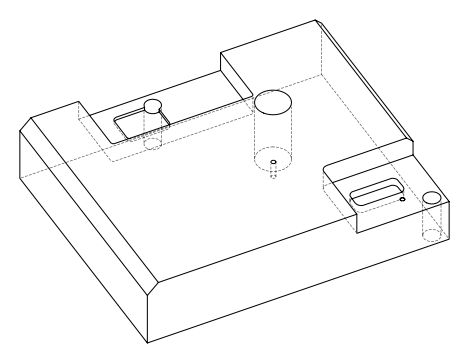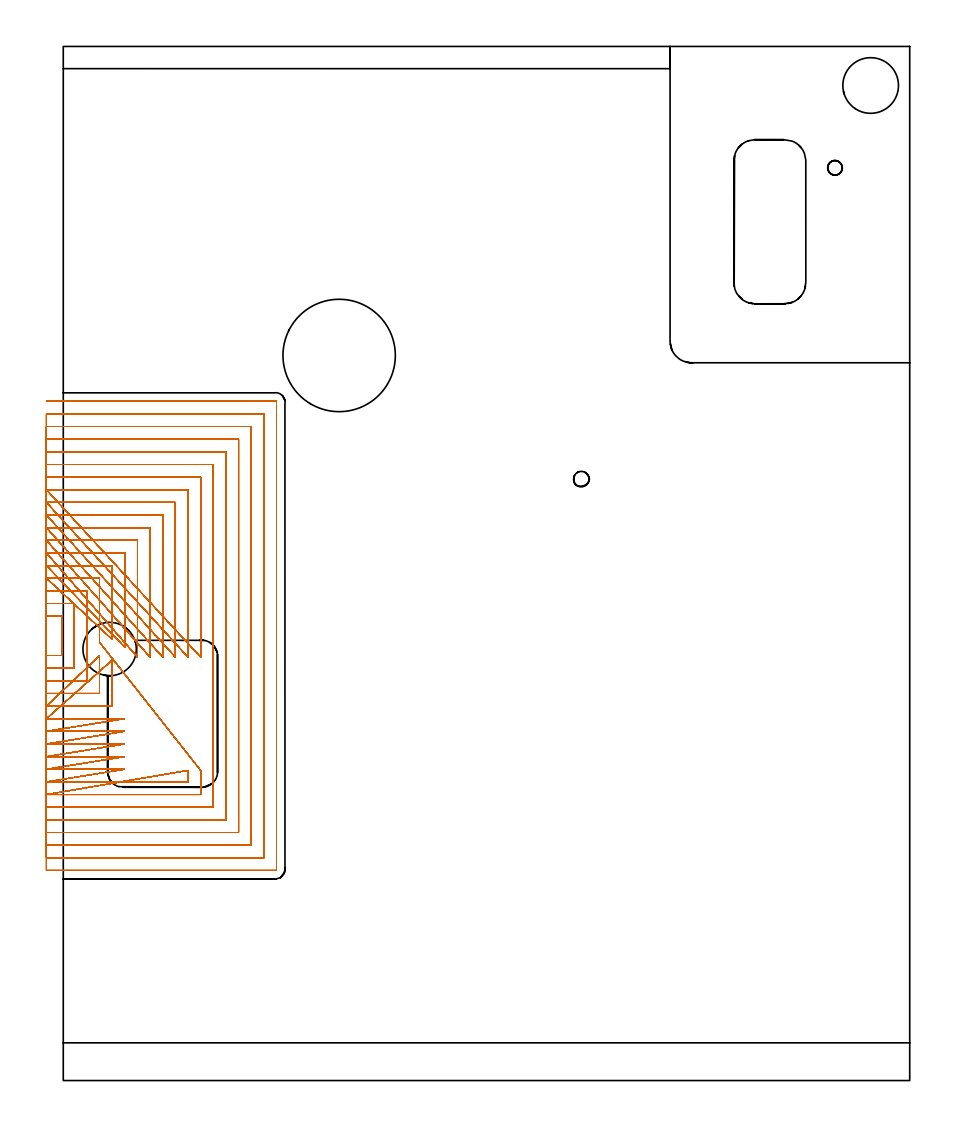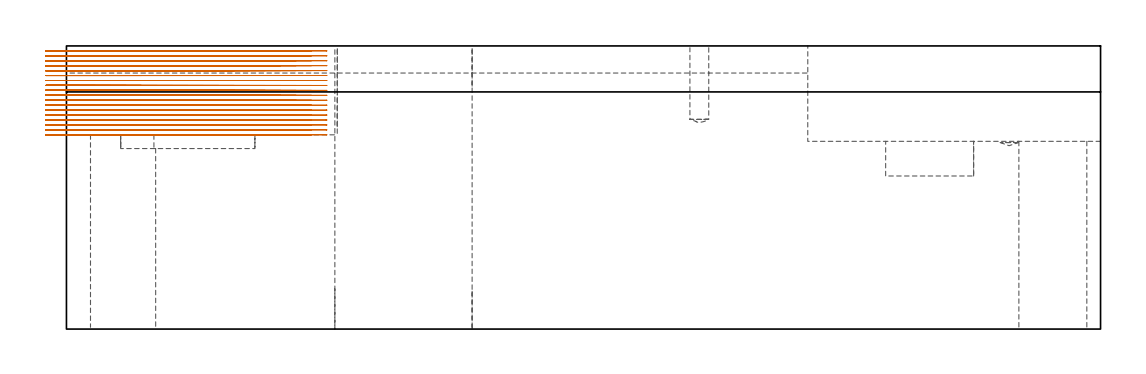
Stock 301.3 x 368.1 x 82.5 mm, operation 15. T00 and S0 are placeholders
(PLAN: 15 operations, 10 tool changes, 251.7 min)
(1 SPOT_DRILL | STEP1HOLE | NXT0321_9005460120000 | 0.05 min | 3318 mm3)
(2 SPOT_DRILL_1 | STEP1POCKET | NXT0321_9005460120000 | 0.03 min | 3004 mm3)
(3 SPOT_DRILL_2 | STEP1POCKET_1 | NXT0321_9005460120000 | 0.03 min | 0 mm3)
(4 DRILL_THROUGH_HOLE_INTO_CENTER | STEP1HOLE | NXT0301_087 | 0.25 min | 5588 mm3)
(5 DRILL_TO_ENLARGE_THROUGH_HOLE | STEP1HOLE | UGT0301_264 | 0.26 min | 16462 mm3)
(6 INDEXABLE_INSERT_DRILL_THROUGH_HOLE_FROM_SOLID | STEP1HOLE_1 | NXT0302_035 | 0.35 min | 103629 mm3)
(7 INDEXABLE_INSERT_DRILL_THROUGH_HOLE_FROM_SOLID_1 | STEP1HOLE_2 | NXT0302_009 | 0.25 min | 23360 mm3)
(8 DRILL_BLIND_HOLE_INTO_CENTER | STEP1POCKET | NXT0301_023 | 0.02 min | 20 mm3)
(9 DRILL_BLIND_HOLE_INTO_CENTER_1 | STEP1POCKET_1 | NXT0301_026 | 0.1 min | 510 mm3)
(10 AREA_MILL | FG_CHAMFER_SURFACE | UGT0205_001 | 5.4 min | 6896 mm3)
(11 AREA_MILL_1 | FG_CHAMFER_SURFACE_1 | UGT0205_001 | 12.33 min | 27053 mm3)
(12 MILL_CORNER_NOTCH_RECTANGULAR | CORNER_NOTCH_RECTANGULAR | UGT0201_132 | Follow Part, ap 3.5, ae 75% | 19.15 min | 254960 mm3)
(13 MILL_RECTANGULAR_POCKET | POCKET_RECTANGULAR_STRAIGHT | UGT0201_132 | Follow Part, ap 3.5, ae 75% | 0.98 min | 14598 mm3)
(14 MILL_RECTANGULAR_POCKET_1 | POCKET_RECTANGULAR_STRAIGHT_1 | NXT0201_013 | Follow Part, ap 2.5, ae 75% | 7.79 min | 57347 mm3)
(15 MILL_SLOT | SLOT_PARTIAL_RECTANGULAR | NXT0201_008 | Follow Part, ap 1.5, ae 75% | 204.69 min | 296427 mm3)
(TOOL NXT0321_9005460120000 | NC Spot Drill, 142deg, 12mm, Carbide, Uncoated | D12 PA142 FL30 Z2)
(TOOL NXT0301_087 | Carbide Drill 11.6mm [860.1-1160-058A1-MM 2214] | D11.6 PA140 FL72 Z2)
(TOOL UGT0301_264 | Twist Drill 19.8 mm | D19.8 PA118 FL140 Z2)
(TOOL NXT0302_035 | Index. Insert Drill 40mm [880-D4000L40-05] | D40 PA176 FL200 Z2)
(TOOL NXT0302_009 | Index. Insert Drill 19mm [880-D1900L25-05] | D19 PA176 FL95 Z2)
(TOOL NXT0301_023 | Carbide Drill 5.2mm [860.1-0520-016A1-MM 2214] | D5.2 PA140 FL28 Z2)
(TOOL NXT0301_026 | Carbide Drill 5.5mm [860.1-0550-017A1-MM 2214] | D5.5 PA140 FL28 Z2)
(TOOL UGT0205_001 | Chamfer Mill 20 x 3 x 45 deg. | D20 FL50 Z2)
(TOOL UGT0201_132 | Carbide End Mill 14.0 | D14 FL30 Z4)
(TOOL NXT0201_013 | ENDMILL 10mm | D10 FL30 Z4)
(TOOL NXT0201_008 | ENDMILL 6mm [2P460-0600-NA 1630] | D6 FL26 Z6)
(OP 15 MILL_SLOT)
G17 G21 G94 G90
T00 M6
G54
G17 G0 G90 X-6. Y151.3 S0 M3
G43 Z92.5 H1
Z81.061
G94 G1 X-3. F250.
X-0.6 F500.
Y165.3
X-3.
X-6. F250.
Y146.8
X-3.
X3.9 F500.
Y169.8
X-3.
X-6. F250.
Y142.3
X-3.
X8.4 F500.
Y174.3
X-3.
X-6. F250.
Y137.8
X-3.
X12.9 F500.
Y148.192
Y151.192 F250.
X-6. Y133.3 F500.
X-3. F250.
X17.4 F500.
Y146.654
Y149.654 F250.
X-6. Y128.8 F500.
X-3. F250.
X18.8 F500.
X21.8 F250.
X-6. Y124.3 F500.
X-3. F250.
X18.8 F500.
X21.8 F250.
X-6. Y119.8 F500.
X-3. F250.
X18.8 F500.
X21.8 F250.
X-6. Y115.3 F500.
X-3. F250.
X18.8 F500.
X21.8 F250.
X-6. Y110.8 F500.
X-3. F250.
X18.8 F500.
X21.8 F250.
X-6. Y106.3 F500.
X-3. F250.
X44.4 F500.
Y107.4
Y110.4 F250.
X-6. Y101.8 F500.
X-3. F250.
X48.9 F500.
Y107.393
Y110.393 F250.
X12.9 Y156. F500.
Y159. F250.
Y178.8 F500.
X-3.
X-6. F250.
X17.4 Y157.032 F500.
Y160.032 F250.
Y183.3 F500.
X-3.
X-6. F250.
X21.9 Y154.212 F500.
Y157.212 F250.
Y187.8 F500.
X-3.
X-6. F250.
X26.4 Y150.7 F500.
Y153.7 F250.
Y192.3 F500.
X-3.
X-6. F250.
X30.9 Y150.7 F500.
Y153.7 F250.
Y196.8 F500.
X-3.
X-6. F250.
X35.4 Y150.7 F500.
Y153.7 F250.
Y201.3 F500.
X-3.
X-6. F250.
X39.9 Y150.7 F500.
Y153.7 F250.
Y205.8 F500.
X-3.
X-6. F250.
X44.4 Y150.7 F500.
Y153.7 F250.
Y210.3 F500.
X-3.
X-6. F250.
X48.9 Y150.707 F500.
Y153.707 F250.
Y214.8 F500.
X-3.
X-6. F250.
Y97.3
X-3.
X53.4 F500.
Y219.3
X-3.
X-6. F250.
Y92.8
X-3.
X57.9 F500.
Y223.8
X-3.
X-6. F250.
Y88.3
X-3.
X62.4 F500.
Y228.3
X-3.
X-6. F250.
Y83.8
X-3.
X66.9 F500.
Y232.8
X-3.
X-6. F250.
Y79.3
X-3.
X71.4 F500.
Y237.3
X-3.
X-6. F250.
Y74.8
X-3.
X75.7 F500.
G3 X75.9 Y75. R0.2
G1 Y241.6
G3 X75.7 Y241.8 R0.2
G1 X-3.
X-6. F250.
G0 Y151.3 Z79.622
G1 X-3.
X-0.6 F500.
Y165.3
X-3.
X-6. F250.
Y146.8
X-3.
X3.9 F500.
Y169.8
X-3.
X-6. F250.
Y142.3
X-3.
X8.4 F500.
Y174.3
X-3.
X-6. F250.
Y137.8
X-3.
X12.9 F500.
Y148.192
Y151.192 F250.
X-6. Y133.3 F500.
X-3. F250.
X17.4 F500.
Y146.654
Y149.654 F250.
X-6. Y128.8 F500.
X-3. F250.
X18.8 F500.
X21.8 F250.
X-6. Y124.3 F500.
X-3. F250.
X18.8 F500.
X21.8 F250.
X-6. Y119.8 F500.
X-3. F250.
X18.8 F500.
X21.8 F250.
X-6. Y115.3 F500.
X-3. F250.
X18.8 F500.
X21.8 F250.
X-6. Y110.8 F500.
X-3. F250.
X18.8 F500.
X21.8 F250.
X-6. Y106.3 F500.
X-3. F250.
X44.4 F500.
Y107.4
Y110.4 F250.
X-6. Y101.8 F500.
X-3. F250.
X48.9 F500.
Y107.393
Y110.393 F250.
X12.9 Y156. F500.
Y159. F250.
Y178.8 F500.
X-3.
X-6. F250.
X17.4 Y157.032 F500.
Y160.032 F250.
Y183.3 F500.
X-3.
X-6. F250.
X21.9 Y154.212 F500.
Y157.212 F250.
Y187.8 F500.
X-3.
X-6. F250.
X26.4 Y150.7 F500.
Y153.7 F250.
Y192.3 F500.
X-3.
X-6. F250.
X30.9 Y150.7 F500.
Y153.7 F250.
Y196.8 F500.
X-3.
X-6. F250.
X35.4 Y150.7 F500.
Y153.7 F250.
Y201.3 F500.
X-3.
X-6. F250.
X39.9 Y150.7 F500.
Y153.7 F250.
Y205.8 F500.
X-3.
X-6. F250.
X44.4 Y150.7 F500.
Y153.7 F250.
Y210.3 F500.
X-3.
X-6. F250.
X48.9 Y150.707 F500.
Y153.707 F250.
Y214.8 F500.
X-3.
X-6. F250.
Y97.3
X-3.
X53.4 F500.
Y219.3
X-3.
X-6. F250.
Y92.8
X-3.
X57.9 F500.
Y223.8
X-3.
X-6. F250.
Y88.3
X-3.
X62.4 F500.
Y228.3
X-3.
X-6. F250.
Y83.8
X-3.
X66.9 F500.
Y232.8
X-3.
X-6. F250.
Y79.3
X-3.
X71.4 F500.
Y237.3
X-3.
X-6. F250.
Y74.8
X-3.
X75.7 F500.
G3 X75.9 Y75. R0.2
G1 Y241.6
G3 X75.7 Y241.8 R0.2
G1 X-3.
X-6. F250.
G0 Y151.3 Z78.183
G1 X-3.
X-0.6 F500.
Y165.3
X-3.
X-6. F250.
Y146.8
X-3.
X3.9 F500.
Y169.8
X-3.
X-6. F250.
Y142.3
X-3.
X8.4 F500.
Y174.3
X-3.
X-6. F250.
Y137.8
X-3.
X12.9 F500.
Y148.192
Y151.192 F250.
X-6. Y133.3 F500.
X-3. F250.
X17.4 F500.
Y146.654
Y149.654 F250.
X-6. Y128.8 F500.
X-3. F250.
X18.8 F500.
X21.8 F250.
X-6. Y124.3 F500.
X-3. F250.
X18.8 F500.
X21.8 F250.
X-6. Y119.8 F500.
X-3. F250.
X18.8 F500.
X21.8 F250.
X-6. Y115.3 F500.
X-3. F250.
X18.8 F500.
X21.8 F250.
X-6. Y110.8 F500.
X-3. F250.
X18.8 F500.
X21.8 F250.
X-6. Y106.3 F500.
X-3. F250.
X44.4 F500.
Y107.4
Y110.4 F250.
X-6. Y101.8 F500.
X-3. F250.
X48.9 F500.
Y107.393
Y110.393 F250.
X12.9 Y156.007 F500.
Y159.007 F250.
Y178.8 F500.
X-3.
X-6. F250.
X17.4 Y157.035 F500.
Y160.035 F250.
Y183.3 F500.
X-3.
X-6. F250.
X21.9 Y154.212 F500.
Y157.212 F250.
Y187.8 F500.
X-3.
X-6. F250.
X26.4 Y150.7 F500.
Y153.7 F250.
Y192.3 F500.
X-3.
X-6. F250.
X30.9 Y150.7 F500.
Y153.7 F250.
Y196.8 F500.
X-3.
X-6. F250.
X35.4 Y150.7 F500.
Y153.7 F250.
Y201.3 F500.
X-3.
X-6. F250.
X39.9 Y150.7 F500.
Y153.7 F250.
Y205.8 F500.
X-3.
X-6. F250.
X44.4 Y150.7 F500.
Y153.7 F250.
Y210.3 F500.
X-3.
X-6. F250.
X48.9 Y150.707 F500.
Y153.707 F250.
Y214.8 F500.
X-3.
X-6. F250.
Y97.3
X-3.
X53.4 F500.
Y219.3
X-3.
X-6. F250.
Y92.8
X-3.
X57.9 F500.
Y223.8
X-3.
X-6. F250.
Y88.3
X-3.
X62.4 F500.
Y228.3
X-3.
X-6. F250.
Y83.8
X-3.
X66.9 F500.
Y232.8
X-3.
X-6. F250.
Y79.3
X-3.
X71.4 F500.
Y237.3
X-3.
X-6. F250.
Y74.8
X-3.
X75.7 F500.
G3 X75.9 Y75. R0.2
G1 Y241.6
G3 X75.7 Y241.8 R0.2
G1 X-3.
X-6. F250.
G0 Y151.3 Z76.744
G1 X-3.
X-0.6 F500.
Y165.3
X-3.
X-6. F250.
Y146.8
X-3.
X3.9 F500.
Y169.8
X-3.
X-6. F250.
Y142.3
X-3.
X8.4 F500.
Y174.3
X-3.
X-6. F250.
Y137.8
X-3.
X12.9 F500.
Y148.192
Y151.192 F250.
X-6. Y133.3 F500.
X-3. F250.
X17.4 F500.
Y146.654
Y149.654 F250.
X-6. Y128.8 F500.
X-3. F250.
X18.8 F500.
X21.8 F250.
X-6. Y124.3 F500.
X-3. F250.
X18.8 F500.
X21.8 F250.
X-6. Y119.8 F500.
X-3. F250.
X18.8 F500.
X21.8 F250.
X-6. Y115.3 F500.
X-3. F250.
X18.8 F500.
X21.8 F250.
X-6. Y110.8 F500.
X-3. F250.
X18.8 F500.
X21.8 F250.
X-6. Y106.3 F500.
X-3. F250.
X44.4 F500.
Y107.4
Y110.4 F250.
X-6. Y101.8 F500.
X-3. F250.
X48.9 F500.
Y107.393
Y110.393 F250.
X12.9 Y156.007 F500.
Y159.007 F250.
Y178.8 F500.
X-3.
X-6. F250.
X17.4 Y157.035 F500.
Y160.035 F250.
Y183.3 F500.
X-3.
X-6. F250.
X21.9 Y154.212 F500.
Y157.212 F250.
Y187.8 F500.
X-3.
X-6. F250.
X26.4 Y150.7 F500.
Y153.7 F250.
Y192.3 F500.
X-3.
X-6. F250.
X30.9 Y150.7 F500.
Y153.7 F250.
Y196.8 F500.
X-3.
X-6. F250.
X35.4 Y150.7 F500.
Y153.7 F250.
Y201.3 F500.
X-3.
X-6. F250.
X39.9 Y150.7 F500.
Y153.7 F250.
Y205.8 F500.
X-3.
X-6. F250.
X44.4 Y150.7 F500.
Y153.7 F250.
Y210.3 F500.
X-3.
X-6. F250.
X48.9 Y150.707 F500.
Y153.707 F250.
Y214.8 F500.
X-3.
X-6. F250.
Y97.3
X-3.
X53.4 F500.
Y219.3
X-3.
X-6. F250.
Y92.8
X-3.
X57.9 F500.
Y223.8
X-3.
X-6. F250.
Y88.3
X-3.
X62.4 F500.
Y228.3
X-3.
X-6. F250.
Y83.8
X-3.
X66.9 F500.
Y232.8
X-3.
X-6. F250.
Y79.3
X-3.
X71.4 F500.
Y237.3
X-3.
X-6. F250.
Y74.8
X-3.
X75.7 F500.
G3 X75.9 Y75. R0.2
G1 Y241.6
G3 X75.7 Y241.8 R0.2
G1 X-3.
X-6. F250.
G0 Y151.3 Z75.305
G1 X-3.
X-0.6 F500.
Y165.3
X-3.
X-6. F250.
Y146.8
X-3.
X3.9 F500.
Y169.8
X-3.
X-6. F250.
Y142.3
X-3.
X8.4 F500.
Y174.3
X-3.
X-6. F250.
Y137.8
X-3.
X12.9 F500.
Y148.192
Y151.192 F250.
X-6. Y133.3 F500.
X-3. F250.
X17.4 F500.
Y146.654
Y149.654 F250.
X-6. Y128.8 F500.
X-3. F250.
X18.8 F500.
X21.8 F250.
X-6. Y124.3 F500.
X-3. F250.
X18.8 F500.
X21.8 F250.
X-6. Y119.8 F500.
X-3. F250.
X18.8 F500.
X21.8 F250.
X-6. Y115.3 F500.
X-3. F250.
X18.8 F500.
X21.8 F250.
X-6. Y110.8 F500.
X-3. F250.
X18.8 F500.
X21.8 F250.
X-6. Y106.3 F500.
X-3. F250.
X44.4 F500.
Y107.4
Y110.4 F250.
X-6. Y101.8 F500.
X-3. F250.
X48.9 F500.
Y107.393
Y110.393 F250.
X12.9 Y156.007 F500.
Y159.007 F250.
Y178.8 F500.
X-3.
X-6. F250.
X17.4 Y157.035 F500.
Y160.035 F250.
Y183.3 F500.
X-3.
X-6. F250.
X21.9 Y154.212 F500.
Y157.212 F250.
Y187.8 F500.
X-3.
X-6. F250.
X26.4 Y150.7 F500.
Y153.7 F250.
Y192.3 F500.
X-3.
X-6. F250.
X30.9 Y150.7 F500.
Y153.7 F250.
Y196.8 F500.
X-3.
X-6. F250.
X35.4 Y150.7 F500.
Y153.7 F250.
Y201.3 F500.
X-3.
X-6. F250.
X39.9 Y150.7 F500.
Y153.7 F250.
Y205.8 F500.
X-3.
X-6. F250.
X44.4 Y150.7 F500.
Y153.7 F250.
Y210.3 F500.
X-3.
X-6. F250.
X48.9 Y150.707 F500.
Y153.707 F250.
Y214.8 F500.
X-3.
X-6. F250.
Y97.3
X-3.
X53.4 F500.
Y219.3
X-3.
X-6. F250.
Y92.8
X-3.
X57.9 F500.
Y223.8
X-3.
X-6. F250.
Y88.3
X-3.
X62.4 F500.
Y228.3
X-3.
X-6. F250.
Y83.8
X-3.
X66.9 F500.
Y232.8
X-3.
X-6. F250.
Y79.3
X-3.
X71.4 F500.
Y237.3
X-3.
X-6. F250.
Y74.8
X-3.
X75.7 F500.
G3 X75.9 Y75. R0.2
G1 Y241.6
G3 X75.7 Y241.8 R0.2
G1 X-3.
X-6. F250.
G0 Y151.3 Z73.867
G1 X-3.
X-0.6 F500.
Y165.3
X-3.
X-6. F250.
Y146.8
X-3.
X3.9 F500.
Y169.8
X-3.
X-6. F250.
Y142.3
X-3.
X8.4 F500.
Y174.3
X-3.
X-6. F250.
Y137.8
X-3.
X12.9 F500.
Y148.192
Y151.192 F250.
X-6. Y133.3 F500.
X-3. F250.
X17.4 F500.
Y146.654
Y149.654 F250.
X-6. Y128.8 F500.
X-3. F250.
X18.8 F500.
X21.8 F250.
X-6. Y124.3 F500.
X-3. F250.
X18.8 F500.
X21.8 F250.
X-6. Y119.8 F500.
X-3. F250.
X18.8 F500.
X21.8 F250.
X-6. Y115.3 F500.
X-3. F250.
X18.8 F500.
X21.8 F250.
X-6. Y110.8 F500.
X-3. F250.
X18.8 F500.
X21.8 F250.
X-6. Y106.3 F500.
X-3. F250.
X44.4 F500.
Y107.4
Y110.4 F250.
X-6. Y101.8 F500.
X-3. F250.
X48.9 F500.
Y107.393
Y110.393 F250.
X12.9 Y156.007 F500.
Y159.007 F250.
Y178.8 F500.
X-3.
X-6. F250.
X17.4 Y157.035 F500.
Y160.035 F250.
Y183.3 F500.
X-3.
X-6. F250.
X21.9 Y154.212 F500.
Y157.212 F250.
Y187.8 F500.
X-3.
X-6. F250.
X26.4 Y150.7 F500.
Y153.7 F250.
Y192.3 F500.
X-3.
X-6. F250.
X30.9 Y150.7 F500.
Y153.7 F250.
Y196.8 F500.
X-3.
X-6. F250.
X35.4 Y150.7 F500.
Y153.7 F250.
Y201.3 F500.
X-3.
X-6. F250.
X39.9 Y150.7 F500.
Y153.7 F250.
Y205.8 F500.
X-3.
X-6. F250.
X44.4 Y150.7 F500.
Y153.7 F250.
Y210.3 F500.
X-3.
X-6. F250.
X48.9 Y150.707 F500.
Y153.707 F250.
Y214.8 F500.
X-3.
X-6. F250.
Y97.3
X-3.
X53.4 F500.
Y219.3
X-3.
X-6. F250.
Y92.8
X-3.
X57.9 F500.
Y223.8
X-3.
X-6. F250.
Y88.3
X-3.
X62.4 F500.
Y228.3
X-3.
X-6. F250.
Y83.8
X-3.
X66.9 F500.
Y232.8
X-3.
X-6. F250.
Y79.3
X-3.
X71.4 F500.
Y237.3
X-3.
X-6. F250.
Y74.8
X-3.
X75.7 F500.
G3 X75.9 Y75. R0.2
G1 Y241.6
G3 X75.7 Y241.8 R0.2
G1 X-3.
X-6. F250.
G0 Y151.3 Z72.428
G1 X-3.
X-0.6 F500.
Y165.3
X-3.
X-6. F250.
Y146.8
X-3.
X3.9 F500.
Y169.8
X-3.
X-6. F250.
Y142.3
X-3.
X8.4 F500.
Y174.3
X-3.
X-6. F250.
Y137.8
X-3.
X12.9 F500.
Y148.192
Y151.192 F250.
X-6. Y133.3 F500.
X-3. F250.
X17.4 F500.
Y146.654
Y149.654 F250.
X-6. Y128.8 F500.
X-3. F250.
X18.8 F500.
X21.8 F250.
X-6. Y124.3 F500.
X-3. F250.
X18.8 F500.
X21.8 F250.
X-6. Y119.8 F500.
X-3. F250.
X18.8 F500.
X21.8 F250.
X-6. Y115.3 F500.
X-3. F250.
X18.8 F500.
X21.8 F250.
X-6. Y110.8 F500.
X-3. F250.
X18.8 F500.
X21.8 F250.
X-6. Y106.3 F500.
X-3. F250.
X44.4 F500.
Y107.4
Y110.4 F250.
X-6. Y101.8 F500.
X-3. F250.
X48.9 F500.
Y107.393
Y110.393 F250.
X12.9 Y156. F500.
Y159. F250.
Y178.8 F500.
X-3.
X-6. F250.
X17.4 Y157.032 F500.
Y160.032 F250.
Y183.3 F500.
X-3.
X-6. F250.
X21.9 Y154.212 F500.
Y157.212 F250.
Y187.8 F500.
X-3.
X-6. F250.
X26.4 Y150.7 F500.
Y153.7 F250.
Y192.3 F500.
X-3.
X-6. F250.
X30.9 Y150.7 F500.
Y153.7 F250.
Y196.8 F500.
X-3.
X-6. F250.
X35.4 Y150.7 F500.
Y153.7 F250.
Y201.3 F500.
X-3.
X-6. F250.
X39.9 Y150.7 F500.
Y153.7 F250.
Y205.8 F500.
X-3.
X-6. F250.
X44.4 Y150.7 F500.
Y153.7 F250.
Y210.3 F500.
X-3.
X-6. F250.
X48.9 Y150.707 F500.
Y153.707 F250.
Y214.8 F500.
X-3.
X-6. F250.
Y97.3
X-3.
X53.4 F500.
Y219.3
X-3.
X-6. F250.
Y92.8
X-3.
X57.9 F500.
Y223.8
X-3.
X-6. F250.
Y88.3
X-3.
X62.4 F500.
Y228.3
X-3.
X-6. F250.
Y83.8
X-3.
X66.9 F500.
Y232.8
X-3.
X-6. F250.
Y79.3
X-3.
X71.4 F500.
Y237.3
X-3.
X-6. F250.
Y74.8
X-3.
X75.7 F500.
G3 X75.9 Y75. R0.2
G1 Y241.6
G3 X75.7 Y241.8 R0.2
G1 X-3.
X-6. F250.
G0 Y151.3 Z70.989
G1 X-3.
X-0.6 F500.
Y165.3
X-3.
X-6. F250.
Y146.8
X-3.
X3.9 F500.
Y169.8
X-3.
X-6. F250.
Y142.3
X-3.
X8.4 F500.
Y174.3
X-3.
X-6. F250.
Y137.8
X-3.
X12.9 F500.
Y148.192
Y151.192 F250.
X-6. Y133.3 F500.
X-3. F250.
X17.4 F500.
Y146.654
Y149.654 F250.
X-6. Y128.8 F500.
X-3. F250.
X18.8 F500.
X21.8 F250.
X-6. Y124.3 F500.
X-3. F250.
X18.8 F500.
X21.8 F250.
X-6. Y119.8 F500.
X-3. F250.
X18.8 F500.
X21.8 F250.
X-6. Y115.3 F500.
X-3. F250.
X18.8 F500.
X21.8 F250.
X-6. Y110.8 F500.
X-3. F250.
X18.8 F500.
X21.8 F250.
X-6. Y106.3 F500.
X-3. F250.
X44.4 F500.
Y107.4
Y110.4 F250.
X-6. Y101.8 F500.
X-3. F250.
X48.9 F500.
Y107.393
Y110.393 F250.
X12.9 Y155.999 F500.
Y158.999 F250.
Y178.8 F500.
X-3.
X-6. F250.
X17.4 Y157.032 F500.
Y160.032 F250.
Y183.3 F500.
X-3.
X-6. F250.
X21.9 Y154.211 F500.
Y157.211 F250.
Y187.8 F500.
X-3.
X-6. F250.
X26.4 Y150.7 F500.
Y153.7 F250.
Y192.3 F500.
X-3.
X-6. F250.
X30.9 Y150.7 F500.
Y153.7 F250.
Y196.8 F500.
X-3.
X-6. F250.
X35.4 Y150.7 F500.
Y153.7 F250.
Y201.3 F500.
X-3.
X-6. F250.
X39.9 Y150.7 F500.
Y153.7 F250.
Y205.8 F500.
X-3.
X-6. F250.
X44.4 Y150.7 F500.
Y153.7 F250.
Y210.3 F500.
X-3.
X-6. F250.
X48.9 Y150.706 F500.
Y153.706 F250.
Y214.8 F500.
X-3.
X-6. F250.
Y97.3
X-3.
X53.4 F500.
Y219.3
X-3.
X-6. F250.
Y92.8
X-3.
X57.9 F500.
Y223.8
X-3.
X-6. F250.
Y88.3
X-3.
X62.4 F500.
Y228.3
X-3.
X-6. F250.
Y83.8
X-3.
X66.9 F500.
Y232.8
X-3.
X-6. F250.
Y79.3
X-3.
X71.4 F500.
Y237.3
X-3.
X-6. F250.
Y74.8
X-3.
X75.7 F500.
G3 X75.9 Y75. R0.2
G1 Y241.6
G3 X75.7 Y241.8 R0.2
G1 X-3.
X-6. F250.
G0 Y151.3 Z69.55
G1 X-3.
X-0.6 F500.
Y165.3
X-3.
X-6. F250.
Y146.8
X-3.
X3.9 F500.
Y169.8
X-3.
X-6. F250.
Y142.3
X-3.
X8.4 F500.
Y174.3
X-3.
X-6. F250.
Y137.8
X-3.
X12.9 F500.
Y148.192
Y151.192 F250.
X-6. Y133.3 F500.
X-3. F250.
X17.4 F500.
Y146.654
Y149.654 F250.
X-6. Y128.8 F500.
X-3. F250.
X18.8 F500.
X21.8 F250.
X-6. Y124.3 F500.
X-3. F250.
X18.8 F500.
X21.8 F250.
X-6. Y119.8 F500.
X-3. F250.
X18.8 F500.
X21.8 F250.
X-6. Y115.3 F500.
X-3. F250.
X18.8 F500.
X21.8 F250.
X-6. Y110.8 F500.
X-3. F250.
X18.8 F500.
X21.8 F250.
X-6. Y106.3 F500.
X-3. F250.
X44.4 F500.
Y107.4
Y110.4 F250.
X-6. Y101.8 F500.
X-3. F250.
X48.9 F500.
Y107.393
Y110.393 F250.
X12.9 Y155.999 F500.
Y158.999 F250.
Y178.8 F500.
X-3.
X-6. F250.
X17.4 Y157.033 F500.
Y160.033 F250.
Y183.3 F500.
X-3.
X-6. F250.
X21.9 Y154.211 F500.
Y157.211 F250.
Y187.8 F500.
X-3.
X-6. F250.
X26.4 Y150.7 F500.
Y153.7 F250.
Y192.3 F500.
X-3.
X-6. F250.
X30.9 Y150.7 F500.
Y153.7 F250.
Y196.8 F500.
X-3.
X-6. F250.
X35.4 Y150.7 F500.
Y153.7 F250.
Y201.3 F500.
X-3.
X-6. F250.
X39.9 Y150.7 F500.
Y153.7 F250.
Y205.8 F500.
X-3.
X-6. F250.
X44.4 Y150.7 F500.
Y153.7 F250.
Y210.3 F500.
X-3.
X-6. F250.
X48.9 Y150.706 F500.
Y153.706 F250.
Y214.8 F500.
X-3.
X-6. F250.
Y97.3
X-3.
X53.4 F500.
Y219.3
X-3.
X-6. F250.
Y92.8
X-3.
X57.9 F500.
Y223.8
X-3.
X-6. F250.
Y88.3
X-3.
X62.4 F500.
Y228.3
X-3.
X-6. F250.
Y83.8
X-3.
X66.9 F500.
Y232.8
X-3.
X-6. F250.
Y79.3
X-3.
X71.4 F500.
Y237.3
X-3.
X-6. F250.
Y74.8
X-3.
X75.7 F500.
G3 X75.9 Y75. R0.2
G1 Y241.6
G3 X75.7 Y241.8 R0.2
G1 X-3.
X-6. F250.
G0 Y151.3 Z68.111
G1 X-3.
X-0.6 F500.
Y165.3
X-3.
X-6. F250.
Y146.8
X-3.
X3.9 F500.
Y169.8
X-3.
X-6. F250.
Y142.3
X-3.
X8.4 F500.
Y174.3
X-3.
X-6. F250.
Y137.8
X-3.
X12.9 F500.
Y148.192
Y151.192 F250.
X-6. Y133.3 F500.
X-3. F250.
X17.4 F500.
Y146.654
Y149.654 F250.
X-6. Y128.8 F500.
X-3. F250.
X18.8 F500.
X21.8 F250.
X-6. Y124.3 F500.
X-3. F250.
X18.8 F500.
X21.8 F250.
X-6. Y119.8 F500.
X-3. F250.
X18.8 F500.
X21.8 F250.
X-6. Y115.3 F500.
X-3. F250.
X18.8 F500.
X21.8 F250.
X-6. Y110.8 F500.
X-3. F250.
X18.8 F500.
X21.8 F250.
X-6. Y106.3 F500.
X-3. F250.
X44.4 F500.
Y107.4
Y110.4 F250.
X-6. Y101.8 F500.
X-3. F250.
X48.9 F500.
Y107.393
Y110.393 F250.
X12.9 Y156.007 F500.
Y159.007 F250.
Y178.8 F500.
X-3.
X-6. F250.
X17.4 Y157.035 F500.
Y160.035 F250.
Y183.3 F500.
X-3.
X-6. F250.
X21.9 Y154.212 F500.
Y157.212 F250.
Y187.8 F500.
X-3.
X-6. F250.
X26.4 Y150.7 F500.
Y153.7 F250.
Y192.3 F500.
X-3.
X-6. F250.
X30.9 Y150.7 F500.
Y153.7 F250.
Y196.8 F500.
X-3.
X-6. F250.
X35.4 Y150.7 F500.
Y153.7 F250.
Y201.3 F500.
X-3.
X-6. F250.
X39.9 Y150.7 F500.
Y153.7 F250.
Y205.8 F500.
X-3.
X-6. F250.
X44.4 Y150.7 F500.
Y153.7 F250.
Y210.3 F500.
X-3.
X-6. F250.
X48.9 Y150.707 F500.
Y153.707 F250.
Y214.8 F500.
X-3.
X-6. F250.
Y97.3
X-3.
X53.4 F500.
Y219.3
X-3.
X-6. F250.
Y92.8
X-3.
X57.9 F500.
Y223.8
X-3.
X-6. F250.
Y88.3
X-3.
X62.4 F500.
Y228.3
X-3.
X-6. F250.
Y83.8
X-3.
X66.9 F500.
Y232.8
X-3.
X-6. F250.
Y79.3
X-3.
X71.4 F500.
Y237.3
X-3.
X-6. F250.
Y74.8
X-3.
X75.7 F500.
G3 X75.9 Y75. R0.2
G1 Y241.6
G3 X75.7 Y241.8 R0.2
G1 X-3.
X-6. F250.
G0 Y151.3 Z66.672
G1 X-3.
X-0.6 F500.
Y165.3
X-3.
X-6. F250.
Y146.8
X-3.
X3.9 F500.
Y169.8
X-3.
X-6. F250.
Y142.3
X-3.
X8.4 F500.
Y174.3
X-3.
X-6. F250.
Y137.8
X-3.
X12.9 F500.
Y148.192
Y151.192 F250.
X-6. Y133.3 F500.
X-3. F250.
X17.4 F500.
Y146.654
Y149.654 F250.
X-6. Y128.8 F500.
X-3. F250.
X18.8 F500.
X21.8 F250.
X-6. Y124.3 F500.
X-3. F250.
X18.8 F500.
X21.8 F250.
X-6. Y119.8 F500.
X-3. F250.
X18.8 F500.
X21.8 F250.
X-6. Y115.3 F500.
X-3. F250.
X18.8 F500.
X21.8 F250.
X-6. Y110.8 F500.
X-3. F250.
X18.8 F500.
X21.8 F250.
X-6. Y106.3 F500.
X-3. F250.
X44.4 F500.
Y107.4
Y110.4 F250.
X-6. Y101.8 F500.
X-3. F250.
X48.9 F500.
Y107.393
Y110.393 F250.
X12.9 Y156.007 F500.
Y159.007 F250.
Y178.8 F500.
X-3.
X-6. F250.
X17.4 Y157.035 F500.
Y160.035 F250.
Y183.3 F500.
X-3.
X-6. F250.
X21.9 Y154.212 F500.
Y157.212 F250.
Y187.8 F500.
X-3.
X-6. F250.
X26.4 Y150.7 F500.
Y153.7 F250.
Y192.3 F500.
X-3.
X-6. F250.
X30.9 Y150.7 F500.
Y153.7 F250.
Y196.8 F500.
X-3.
X-6. F250.
X35.4 Y150.7 F500.
Y153.7 F250.
Y201.3 F500.
X-3.
X-6. F250.
X39.9 Y150.7 F500.
Y153.7 F250.
Y205.8 F500.
X-3.
X-6. F250.
X44.4 Y150.7 F500.
Y153.7 F250.
Y210.3 F500.
X-3.
X-6. F250.
X48.9 Y150.707 F500.
Y153.707 F250.
Y214.8 F500.
X-3.
X-6. F250.
Y97.3
X-3.
X53.4 F500.
Y219.3
X-3.
X-6. F250.
Y92.8
X-3.
X57.9 F500.
Y223.8
X-3.
X-6. F250.
Y88.3
X-3.
X62.4 F500.
Y228.3
X-3.
X-6. F250.
Y83.8
X-3.
X66.9 F500.
Y232.8
X-3.
X-6. F250.
Y79.3
X-3.
X71.4 F500.
Y237.3
X-3.
X-6. F250.
Y74.8
X-3.
X75.7 F500.
G3 X75.9 Y75. R0.2
G1 Y241.6
G3 X75.7 Y241.8 R0.2
G1 X-3.
X-6. F250.
G0 Y151.3 Z65.233
G1 X-3.
X-0.6 F500.
Y165.3
X-3.
X-6. F250.
Y146.8
X-3.
X3.9 F500.
Y169.8
X-3.
X-6. F250.
Y142.3
X-3.
X8.4 F500.
Y174.3
X-3.
X-6. F250.
Y137.8
X-3.
X12.9 F500.
Y148.192
Y151.192 F250.
X-6. Y133.3 F500.
X-3. F250.
X17.4 F500.
Y146.654
Y149.654 F250.
X-6. Y128.8 F500.
X-3. F250.
X18.8 F500.
X21.8 F250.
X-6. Y124.3 F500.
X-3. F250.
X18.8 F500.
X21.8 F250.
X-6. Y119.8 F500.
X-3. F250.
X18.8 F500.
X21.8 F250.
X-6. Y115.3 F500.
X-3. F250.
X18.8 F500.
X21.8 F250.
X-6. Y110.8 F500.
X-3. F250.
X18.8 F500.
X21.8 F250.
X-6. Y106.3 F500.
X-3. F250.
X44.4 F500.
Y107.4
Y110.4 F250.
X-6. Y101.8 F500.
X-3. F250.
X48.9 F500.
Y107.393
Y110.393 F250.
X12.9 Y156.007 F500.
Y159.007 F250.
Y178.8 F500.
X-3.
X-6. F250.
X17.4 Y157.035 F500.
Y160.035 F250.
Y183.3 F500.
X-3.
X-6. F250.
X21.9 Y154.212 F500.
Y157.212 F250.
Y187.8 F500.
X-3.
X-6. F250.
X26.4 Y150.7 F500.
Y153.7 F250.
Y192.3 F500.
X-3.
X-6. F250.
X30.9 Y150.7 F500.
Y153.7 F250.
Y196.8 F500.
X-3.
X-6. F250.
X35.4 Y150.7 F500.
Y153.7 F250.
Y201.3 F500.
X-3.
X-6. F250.
X39.9 Y150.7 F500.
Y153.7 F250.
Y205.8 F500.
X-3.
X-6. F250.
X44.4 Y150.7 F500.
Y153.7 F250.
Y210.3 F500.
X-3.
X-6. F250.
X48.9 Y150.707 F500.
Y153.707 F250.
Y214.8 F500.
X-3.
X-6. F250.
Y97.3
X-3.
X53.4 F500.
Y219.3
X-3.
X-6. F250.
Y92.8
X-3.
X57.9 F500.
Y223.8
X-3.
X-6. F250.
Y88.3
X-3.
X62.4 F500.
Y228.3
X-3.
X-6. F250.
Y83.8
X-3.
X66.9 F500.
Y232.8
X-3.
X-6. F250.
Y79.3
X-3.
X71.4 F500.
Y237.3
X-3.
X-6. F250.
Y74.8
X-3.
X75.7 F500.
G3 X75.9 Y75. R0.2
G1 Y241.6
G3 X75.7 Y241.8 R0.2
G1 X-3.
X-6. F250.
G0 Y151.3 Z63.794
G1 X-3.
X-0.6 F500.
Y165.3
X-3.
X-6. F250.
Y146.8
X-3.
X3.9 F500.
Y169.8
X-3.
X-6. F250.
Y142.3
X-3.
X8.4 F500.
Y174.3
X-3.
X-6. F250.
Y137.8
X-3.
X12.9 F500.
Y148.192
Y151.192 F250.
X-6. Y133.3 F500.
X-3. F250.
X17.4 F500.
Y146.654
Y149.654 F250.
X-6. Y128.8 F500.
X-3. F250.
X18.8 F500.
X21.8 F250.
X-6. Y124.3 F500.
X-3. F250.
X18.8 F500.
X21.8 F250.
X-6. Y119.8 F500.
X-3. F250.
X18.8 F500.
X21.8 F250.
X-6. Y115.3 F500.
X-3. F250.
X18.8 F500.
X21.8 F250.
X-6. Y110.8 F500.
X-3. F250.
X18.8 F500.
X21.8 F250.
X-6. Y106.3 F500.
X-3. F250.
X44.4 F500.
Y107.4
Y110.4 F250.
X-6. Y101.8 F500.
X-3. F250.
X48.9 F500.
Y107.393
Y110.393 F250.
X12.9 Y156.007 F500.
Y159.007 F250.
Y178.8 F500.
X-3.
X-6. F250.
X17.4 Y157.035 F500.
Y160.035 F250.
Y183.3 F500.
X-3.
X-6. F250.
X21.9 Y154.212 F500.
Y157.212 F250.
Y187.8 F500.
X-3.
X-6. F250.
X26.4 Y150.7 F500.
Y153.7 F250.
Y192.3 F500.
X-3.
X-6. F250.
X30.9 Y150.7 F500.
Y153.7 F250.
Y196.8 F500.
X-3.
X-6. F250.
X35.4 Y150.7 F500.
Y153.7 F250.
Y201.3 F500.
X-3.
X-6. F250.
X39.9 Y150.7 F500.
Y153.7 F250.
Y205.8 F500.
X-3.
X-6. F250.
X44.4 Y150.7 F500.
Y153.7 F250.
Y210.3 F500.
X-3.
X-6. F250.
X48.9 Y150.707 F500.
Y153.707 F250.
Y214.8 F500.
X-3.
X-6. F250.
Y97.3
X-3.
X53.4 F500.
Y219.3
X-3.
X-6. F250.
Y92.8
X-3.
X57.9 F500.
Y223.8
X-3.
X-6. F250.
Y88.3
X-3.
X62.4 F500.
Y228.3
X-3.
X-6. F250.
Y83.8
X-3.
X66.9 F500.
Y232.8
X-3.
X-6. F250.
Y79.3
X-3.
X71.4 F500.
Y237.3
X-3.
X-6. F250.
Y74.8
X-3.
X75.7 F500.
G3 X75.9 Y75. R0.2
G1 Y241.6
G3 X75.7 Y241.8 R0.2
G1 X-3.
X-6. F250.
G0 Y151.3 Z62.356
G1 X-3.
X-0.6 F500.
Y165.3
X-3.
X-6. F250.
Y146.8
X-3.
X3.9 F500.
Y169.8
X-3.
X-6. F250.
Y142.3
X-3.
X8.4 F500.
Y174.3
X-3.
X-6. F250.
Y137.8
X-3.
X12.9 F500.
Y148.192
Y151.192 F250.
X-6. Y133.3 F500.
X-3. F250.
X17.4 F500.
Y146.654
Y149.654 F250.
X-6. Y128.8 F500.
X-3. F250.
X18.8 F500.
X21.8 F250.
X-6. Y124.3 F500.
X-3. F250.
X18.8 F500.
X21.8 F250.
X-6. Y119.8 F500.
X-3. F250.
X18.8 F500.
X21.8 F250.
X-6. Y115.3 F500.
X-3. F250.
X18.8 F500.
X21.8 F250.
X-6. Y110.8 F500.
X-3. F250.
X18.8 F500.
X21.8 F250.
X-6. Y106.3 F500.
X-3. F250.
X44.4 F500.
Y107.4
Y110.4 F250.
X-6. Y101.8 F500.
X-3. F250.
X48.9 F500.
Y107.393
Y110.393 F250.
X12.9 Y156.007 F500.
Y159.007 F250.
Y178.8 F500.
X-3.
X-6. F250.
X17.4 Y157.035 F500.
Y160.035 F250.
Y183.3 F500.
X-3.
X-6. F250.
X21.9 Y154.212 F500.
Y157.212 F250.
Y187.8 F500.
X-3.
X-6. F250.
X26.4 Y150.7 F500.
Y153.7 F250.
Y192.3 F500.
X-3.
X-6. F250.
X30.9 Y150.7 F500.
Y153.7 F250.
Y196.8 F500.
X-3.
X-6. F250.
X35.4 Y150.7 F500.
Y153.7 F250.
Y201.3 F500.
X-3.
X-6. F250.
X39.9 Y150.7 F500.
Y153.7 F250.
Y205.8 F500.
X-3.
X-6. F250.
X44.4 Y150.7 F500.
Y153.7 F250.
Y210.3 F500.
X-3.
X-6. F250.
X48.9 Y150.707 F500.
Y153.707 F250.
Y214.8 F500.
X-3.
X-6. F250.
Y97.3
X-3.
X53.4 F500.
Y219.3
X-3.
X-6. F250.
Y92.8
X-3.
X57.9 F500.
Y223.8
X-3.
X-6. F250.
Y88.3
X-3.
X62.4 F500.
Y228.3
X-3.
X-6. F250.
Y83.8
X-3.
X66.9 F500.
Y232.8
X-3.
X-6. F250.
Y79.3
X-3.
X71.4 F500.
Y237.3
X-3.
X-6. F250.
Y74.8
X-3.
X75.7 F500.
G3 X75.9 Y75. R0.2
G1 Y241.6
G3 X75.7 Y241.8 R0.2
G1 X-3.
X-6. F250.
G0 Y151.3 Z60.917
G1 X-3.
X-0.6 F500.
Y165.3
X-3.
X-6. F250.
Y146.8
X-3.
X3.9 F500.
Y169.8
X-3.
X-6. F250.
Y142.3
X-3.
X8.4 F500.
Y174.3
X-3.
X-6. F250.
Y137.8
X-3.
X12.9 F500.
Y148.192
Y151.192 F250.
X-6. Y133.3 F500.
X-3. F250.
X17.4 F500.
Y146.654
Y149.654 F250.
X-6. Y128.8 F500.
X-3. F250.
X18.8 F500.
X21.8 F250.
X-6. Y124.3 F500.
X-3. F250.
X18.8 F500.
X21.8 F250.
X-6. Y119.8 F500.
X-3. F250.
X18.8 F500.
X21.8 F250.
X-6. Y115.3 F500.
X-3. F250.
X18.8 F500.
X21.8 F250.
X-6. Y110.8 F500.
X-3. F250.
X18.8 F500.
X21.8 F250.
X-6. Y106.3 F500.
X-3. F250.
X44.4 F500.
Y107.4
Y110.4 F250.
X-6. Y101.8 F500.
X-3. F250.
X48.9 F500.
Y107.393
Y110.393 F250.
X12.9 Y156. F500.
Y159. F250.
Y178.8 F500.
X-3.
X-6. F250.
X17.4 Y157.032 F500.
Y160.032 F250.
Y183.3 F500.
X-3.
X-6. F250.
X21.9 Y154.212 F500.
Y157.212 F250.
Y187.8 F500.
X-3.
X-6. F250.
X26.4 Y150.7 F500.
Y153.7 F250.
Y192.3 F500.
X-3.
X-6. F250.
X30.9 Y150.7 F500.
Y153.7 F250.
Y196.8 F500.
X-3.
X-6. F250.
X35.4 Y150.7 F500.
Y153.7 F250.
Y201.3 F500.
X-3.
X-6. F250.
X39.9 Y150.7 F500.
Y153.7 F250.
Y205.8 F500.
X-3.
X-6. F250.
X44.4 Y150.7 F500.
Y153.7 F250.
Y210.3 F500.
X-3.
X-6. F250.
X48.9 Y150.707 F500.
Y153.707 F250.
Y214.8 F500.
X-3.
X-6. F250.
Y97.3
X-3.
X53.4 F500.
Y219.3
X-3.
X-6. F250.
Y92.8
X-3.
X57.9 F500.
Y223.8
X-3.
X-6. F250.
Y88.3
X-3.
X62.4 F500.
Y228.3
X-3.
X-6. F250.
Y83.8
X-3.
X66.9 F500.
Y232.8
X-3.
X-6. F250.
Y79.3
X-3.
X71.4 F500.
Y237.3
X-3.
X-6. F250.
Y74.8
X-3.
X75.7 F500.
G3 X75.9 Y75. R0.2
G1 Y241.6
G3 X75.7 Y241.8 R0.2
G1 X-3.
X-6. F250.
G0 Y151.3 Z59.478
G1 X-3.
X-0.6 F500.
Y165.3
X-3.
X-6. F250.
Y146.8
X-3.
X3.9 F500.
Y169.8
X-3.
X-6. F250.
Y142.3
X-3.
X8.4 F500.
Y174.3
X-3.
X-6. F250.
Y137.8
X-3.
X12.9 F500.
Y148.193
Y151.193 F250.
X-6. Y133.3 F500.
X-3. F250.
X17.4 F500.
Y146.654
Y149.654 F250.
X-6. Y128.8 F500.
X-3. F250.
X18.8 F500.
X21.8 F250.
X-6. Y124.3 F500.
X-3. F250.
X18.8 F500.
X21.8 F250.
X-6. Y119.8 F500.
X-3. F250.
X18.8 F500.
X21.8 F250.
X-6. Y115.3 F500.
X-3. F250.
X18.8 F500.
X21.8 F250.
X-6. Y110.8 F500.
X-3. F250.
X18.8 F500.
X21.8 F250.
X-6. Y106.3 F500.
X-3. F250.
X44.4 F500.
Y107.4
Y110.4 F250.
X-6. Y101.8 F500.
X-3. F250.
X48.9 F500.
Y107.393
Y110.393 F250.
X12.9 Y156. F500.
Y159. F250.
Y178.8 F500.
X-3.
X-6. F250.
X17.4 Y157.032 F500.
Y160.032 F250.
Y183.3 F500.
X-3.
X-6. F250.
X21.9 Y154.212 F500.
Y157.212 F250.
Y187.8 F500.
X-3.
X-6. F250.
X26.4 Y150.7 F500.
Y153.7 F250.
Y192.3 F500.
X-3.
X-6. F250.
X30.9 Y150.7 F500.
Y153.7 F250.
Y196.8 F500.
X-3.
X-6. F250.
X35.4 Y150.7 F500.
Y153.7 F250.
Y201.3 F500.
X-3.
X-6. F250.
X39.9 Y150.7 F500.
Y153.7 F250.
Y205.8 F500.
X-3.
X-6. F250.
X44.4 Y150.7 F500.
Y153.7 F250.
Y210.3 F500.
X-3.
X-6. F250.
X48.9 Y150.707 F500.
Y153.707 F250.
Y214.8 F500.
X-3.
X-6. F250.
Y97.3
X-3.
X53.4 F500.
Y219.3
X-3.
X-6. F250.
Y92.8
X-3.
X57.9 F500.
Y223.8
X-3.
X-6. F250.
Y88.3
X-3.
X62.4 F500.
Y228.3
X-3.
X-6. F250.
Y83.8
X-3.
X66.9 F500.
Y232.8
X-3.
X-6. F250.
Y79.3
X-3.
X71.4 F500.
Y237.3
X-3.
X-6. F250.
Y74.8
X-3.
X75.7 F500.
G3 X75.9 Y75. R0.2
G1 Y241.6
G3 X75.7 Y241.8 R0.2
G1 X-3.
X-6. F250.
G0 Y151.3 Z58.039
G1 X-3.
X-0.6 F500.
Y165.3
X-3.
X-6. F250.
Y146.8
X-3.
X3.9 F500.
Y169.8
X-3.
X-6. F250.
Y142.3
X-3.
X8.4 F500.
Y174.3
X-3.
X-6. F250.
Y137.8
X-3.
X12.9 F500.
Y148.193
Y151.193 F250.
X-6. Y133.3 F500.
X-3. F250.
X17.4 F500.
Y146.654
Y149.654 F250.
X-6. Y128.8 F500.
X-3. F250.
X18.8 F500.
X21.8 F250.
X-6. Y124.3 F500.
X-3. F250.
X18.8 F500.
X21.8 F250.
X-6. Y119.8 F500.
X-3. F250.
X18.8 F500.
X21.8 F250.
X-6. Y115.3 F500.
X-3. F250.
X18.8 F500.
X21.8 F250.
X-6. Y110.8 F500.
X-3. F250.
X18.8 F500.
X21.8 F250.
X-6. Y106.3 F500.
X-3. F250.
X44.4 F500.
Y107.4
Y110.4 F250.
X-6. Y101.8 F500.
X-3. F250.
X48.9 F500.
Y107.393
Y110.393 F250.
X12.9 Y156. F500.
Y159. F250.
Y178.8 F500.
X-3.
X-6. F250.
X17.4 Y157.033 F500.
Y160.033 F250.
Y183.3 F500.
X-3.
X-6. F250.
X21.9 Y154.21 F500.
Y157.21 F250.
Y187.8 F500.
X-3.
X-6. F250.
X26.4 Y150.7 F500.
Y153.7 F250.
Y192.3 F500.
X-3.
X-6. F250.
X30.9 Y150.7 F500.
Y153.7 F250.
Y196.8 F500.
X-3.
X-6. F250.
X35.4 Y150.7 F500.
Y153.7 F250.
Y201.3 F500.
X-3.
X-6. F250.
X39.9 Y150.7 F500.
Y153.7 F250.
Y205.8 F500.
X-3.
X-6. F250.
X44.4 Y150.7 F500.
Y153.7 F250.
Y210.3 F500.
X-3.
X-6. F250.
X48.9 Y150.707 F500.
Y153.707 F250.
Y214.8 F500.
X-3.
X-6. F250.
Y97.3
X-3.
X53.4 F500.
Y219.3
X-3.
X-6. F250.
Y92.8
X-3.
X57.9 F500.
Y223.8
X-3.
X-6. F250.
Y88.3
X-3.
X62.4 F500.
Y228.3
X-3.
X-6. F250.
Y83.8
X-3.
X66.9 F500.
Y232.8
X-3.
X-6. F250.
Y79.3
X-3.
X71.4 F500.
Y237.3
X-3.
X-6. F250.
Y74.8
X-3.
X75.7 F500.
G3 X75.9 Y75. R0.2
G1 Y241.6
G3 X75.7 Y241.8 R0.2
G1 X-3.
X-6. F250.
G0 Y151.3 Z56.6
G1 X-3.
X-0.6 F500.
Y165.3
X-3.
X-6. F250.
Y146.8
X-3.
X3.9 F500.
Y169.8
X-3.
X-6. F250.
Y142.3
X-3.
X8.4 F500.
Y174.3
X-3.
X-6. F250.
Y137.8
X-3.
X12.9 F500.
Y148.192
Y151.192 F250.
X-6. Y133.3 F500.
X-3. F250.
X17.4 F500.
Y146.654
Y149.654 F250.
X-6. Y128.8 F500.
X-3. F250.
X18.8 F500.
X21.8 F250.
X-6. Y124.3 F500.
X-3. F250.
X18.8 F500.
X21.8 F250.
X-6. Y119.8 F500.
X-3. F250.
X18.8 F500.
X21.8 F250.
X-6. Y115.3 F500.
X-3. F250.
X18.8 F500.
X21.8 F250.
X-6. Y110.8 F500.
X-3. F250.
X18.8 F500.
X21.8 F250.
X-6. Y106.3 F500.
X-3. F250.
X44.4 F500.
Y107.4
Y110.4 F250.
X-6. Y101.8 F500.
X-3. F250.
X48.9 F500.
Y107.393
Y110.393 F250.
X12.9 Y156. F500.
Y159. F250.
Y178.8 F500.
X-3.
X-6. F250.
X17.4 Y157.034 F500.
Y160.034 F250.
Y183.3 F500.
X-3.
X-6. F250.
X21.9 Y154.21 F500.
Y157.21 F250.
Y187.8 F500.
X-3.
X-6. F250.
X26.4 Y150.7 F500.
Y153.7 F250.
Y192.3 F500.
X-3.
X-6. F250.
X30.9 Y150.7 F500.
Y153.7 F250.
Y196.8 F500.
X-3.
X-6. F250.
X35.4 Y150.7 F500.
Y153.7 F250.
Y201.3 F500.
X-3.
X-6. F250.
X39.9 Y150.7 F500.
Y153.7 F250.
Y205.8 F500.
X-3.
X-6. F250.
X44.4 Y150.7 F500.
Y153.7 F250.
Y210.3 F500.
X-3.
X-6. F250.
X48.9 Y150.707 F500.
Y153.707 F250.
Y214.8 F500.
X-3.
X-6. F250.
Y97.3
X-3.
X53.4 F500.
Y219.3
X-3.
X-6. F250.
Y92.8
X-3.
X57.9 F500.
Y223.8
X-3.
X-6. F250.
Y88.3
X-3.
X62.4 F500.
Y228.3
X-3.
X-6. F250.
Y83.8
X-3.
X66.9 F500.
Y232.8
X-3.
X-6. F250.
Y79.3
X-3.
X71.4 F500.
Y237.3
X-3.
X-6. F250.
Y74.8
X-3.
X75.7 F500.
G3 X75.9 Y75. R0.2
G1 Y241.6
G3 X75.7 Y241.8 R0.2
G1 X-3.
X-6. F250.
G0 Z92.5
M5
M2
